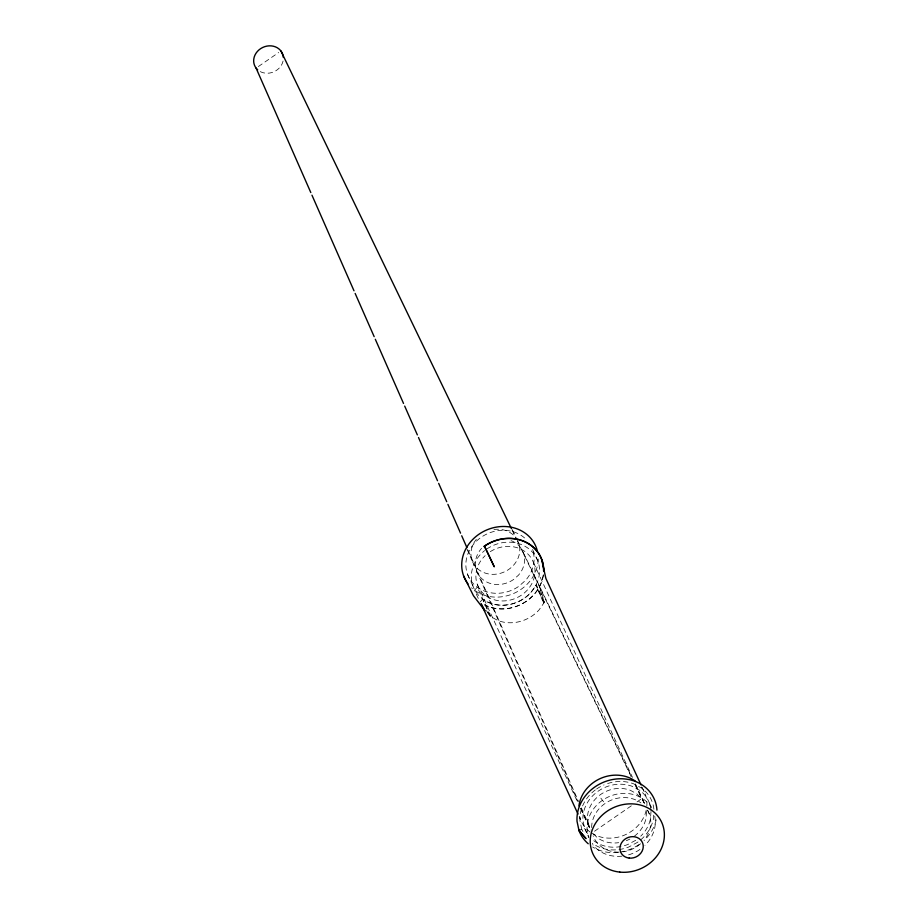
<?xml version="1.0" encoding="UTF-8"?>
<svg xmlns="http://www.w3.org/2000/svg" width="918" height="918" viewBox="0 0 918 918"><rect width="100%" height="100%" fill="white"/><g stroke="black" fill="none" stroke-linecap="round" stroke-linejoin="round"><path stroke-width="0.69" stroke-dasharray="4.59 3.44" d="M646.513 811.581L645.951 818.707A30.156 26.656 -24.7 0 1 633.236 837.009M651 811.684L650.414 819.166A34.792 30.753 -24.7 0 1 640.718 836.195M653.65 815.184L653.318 819.464A37.822 33.427 -24.7 0 1 637.367 842.426L628.658 847.05A37.822 33.427 -24.7 0 1 592.34 843.298M543.812 603.069L535.94 585.11L543.812 603.069L539.532 586.43L544.42 602.208L539.096 609.873A34.941 30.879 -24.7 0 1 498.118 620.614L490.292 616.403L486.368 610.872M480.08 602.024L482.753 599.052L480.952 601.072M258.348 66.555L278.67 52.521M594.508 831.238L632.295 805.143M637 801.896L641.705 798.637L634.246 783.192M635.738 840.291L627.728 844.549A34.792 30.753 -24.7 0 1 592.179 839.373M579.832 829.975L581.794 829.47L582.896 831.467M593.476 833.934L597.331 837.709A30.156 26.656 -24.7 0 0 618.709 842.69M600.842 798.144L604.973 803.56M486.368 610.665L490.82 616.529L477.291 587.187L474.537 590.274L478.909 599.764M635.474 783.915L645.067 804.73L641.705 798.637L636.656 793.703L630.276 790.272A30.156 26.656 -24.7 0 0 587.474 819.831L589.54 827.795M651.057 810.938A34.792 30.753 -24.7 0 0 639.685 790.318L632.318 786.359A34.792 30.753 -24.7 0 0 582.93 820.474L584.605 828.369L588.484 835.403M512.336 529.835L516.077 537.569M516.696 538.855L518.567 542.722A24.924 22.021 -24.7 0 1 490.419 574.209A24.924 22.021 -24.7 0 1 477.119 538.441M523.363 552.67L631.412 776.444M635.13 784.156L645.067 804.73M512.049 529.938L515.79 537.684M517.58 541.402L631.148 776.754M537.845 561.001L532.371 549.148A34.792 30.753 -24.7 0 1 525.475 580.451L518.727 586.384A34.792 30.753 -24.7 0 1 472.311 582.551A34.792 30.753 -24.7 0 1 478.829 539.027A34.792 30.753 -24.7 0 1 525.807 539.073M642.221 787.483L645.205 793.978M649.393 803.043L651.505 807.622M533.519 562.688L632.468 777.408M647.706 810.456L649.29 813.899M544.42 602.208L536.364 584.732L531.04 592.385A34.941 30.879 -24.7 0 1 482.661 599.156L490.292 616.403M477.371 584.628L577.525 801.953M580.532 808.46L590.504 830.113M467.595 574.461L473.057 586.327M579.224 816.699L580.428 819.304M584.605 828.369L588.828 837.526A34.792 30.753 -24.7 0 1 607.705 797.237A34.792 30.753 -24.7 0 1 651.252 807.381M468.042 550.18L578.466 801.334M581.346 807.886L591.135 830.159M466.987 549.056L472.173 560.864M476.603 570.939L577.984 801.758M580.865 808.322L588.92 826.682M581.794 829.47L579.969 820.887A37.822 33.427 -24.7 0 1 595.484 789.801M629.874 839.052A30.156 26.656 -24.7 0 1 626.294 840.704M511.039 540.622A25.119 22.204 -24.7 0 1 518.383 575.265L513.518 579.545A25.119 22.204 -24.7 0 1 481.342 578.214A25.119 22.204 -24.7 0 1 481.583 548.344M283.065 61.036A15.147 13.391 -24.7 0 1 259.633 71.248M493.953 529.491A24.924 22.021 -24.7 0 1 515.067 536.789M486.701 549.079A34.792 30.753 -24.7 0 1 539.451 568.127A34.792 30.753 -24.7 0 1 491.658 603.539A34.792 30.753 -24.7 0 1 484.635 550.616M490.292 551.638A30.156 26.656 -24.7 0 1 534.907 568.747A30.156 26.656 -24.7 0 1 494.928 599.97A30.156 26.656 -24.7 0 1 485.152 555.654M647.488 810.112A30.156 26.656 -24.7 0 1 644.138 840.062M640.546 843.757A30.156 26.656 -24.7 0 1 622.932 851.847M619.065 852.156A30.156 26.656 -24.7 0 1 593.143 835.839M591.651 827.577A30.156 26.656 -24.7 0 1 609.036 801.15A30.156 26.656 -24.7 0 1 640.879 802.86M654.729 816.079A34.792 30.753 -24.7 0 1 644.941 845.352M639.961 849.448A34.792 30.753 -24.7 0 1 628.256 854.945M621.922 856.161A34.792 30.753 -24.7 0 1 592.707 844.56M543.399 574.92A39.026 34.494 -24.7 0 1 484.543 604.939M538.246 559.073A39.026 34.494 -24.7 0 1 513.369 593.602A39.026 34.494 -24.7 0 1 471.496 587.761M641.326 786.944A34.792 30.753 -24.7 0 1 646.846 805.981M646.238 810.101A34.792 30.753 -24.7 0 1 591.249 832.81M590.125 832.029A34.792 30.753 -24.7 0 1 579.614 816.745M656.198 819.763A40.817 36.077 -24.7 0 1 644.149 840.395M638.985 844.549A40.817 36.077 -24.7 0 1 620.614 852.03M618.021 852.397A40.817 36.077 -24.7 0 1 592.684 847.027M653.914 809.274A37.822 33.427 -24.7 0 0 641.659 788.114L633.649 783.811A37.822 33.427 -24.7 0 0 605.341 784.362M596.62 788.987A37.822 33.427 -24.7 0 1 604.044 784.89M543.261 574.909A38.877 34.368 -24.7 0 1 484.624 604.824"/><path stroke-width="1.38" d="M543.582 570.95A38.877 34.368 -24.7 0 0 523.822 541.368A38.877 34.368 -24.7 0 0 484.486 546.21L494.274 566.819L484.429 546.084A39.026 34.494 -24.7 0 1 523.891 541.241A39.026 34.494 -24.7 0 1 543.72 570.939M579.832 829.975L578.925 830.216L586.017 838.627L578.994 830.56L577.032 821.289A40.817 36.077 -24.7 0 1 614.681 779.187A40.817 36.077 -24.7 0 1 656.955 810.124M484.015 546.451L485.335 547.736L484.486 546.199M280.931 50.96L511.429 528.653M641.016 784.89L545.9 578.489L541.643 559.521M578.03 814.105L481.112 603.803L484.991 610.837L473.47 595.748L463.647 575.999M256.088 68.116L310.812 192.562M311.959 195.178L354.004 290.799M355.151 293.427L374.165 336.654M375.313 339.27L403.53 403.461M404.689 406.077L417.357 434.902M418.505 437.519L437.519 480.745M438.666 483.373L446.733 501.71M447.881 504.326L460.549 533.151M461.708 535.768L466.883 547.553M257.706 69.837A15.147 13.391 -24.7 0 1 262.628 47.506A15.147 13.391 -24.7 0 1 283.341 57.455M468.008 583.894A39.026 34.494 -24.7 0 1 484.612 530.925A39.026 34.494 -24.7 0 1 537.11 550.054M588.231 843.768A40.817 36.077 -24.7 0 1 578.994 830.56M578.925 805.912A34.792 30.753 -24.7 0 1 600.693 778.372A34.792 30.753 -24.7 0 1 635.508 781.252M619.799 872.1A37.822 33.427 -24.7 0 0 662.509 824.318A37.822 33.427 -24.7 0 0 599.603 817.8A37.822 33.427 -24.7 0 0 619.799 872.1M629.243 858.1A11.888 10.5 -24.7 0 0 642.669 843.08A11.888 10.5 -24.7 0 0 622.897 841.037A11.888 10.5 -24.7 0 0 629.243 858.1"/></g></svg>
